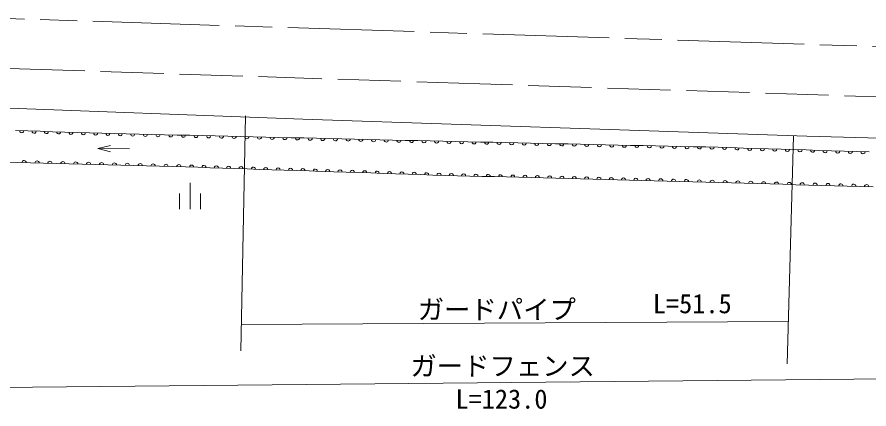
# Model space of a CAD drawing. Units: millimetres, scale not verified. Extents: x 40000 to 680000, y 20000 to 380000.
# Drawn here: x 274788 to 355600, y 246417 to 283595 of the extents above; entities that cross this region are included whole.
import ezdxf
from ezdxf.enums import TextEntityAlignment as Align

# ---------------------------------------------------------------- set-up
doc = ezdxf.new("R2010")
doc.units = ezdxf.units.MM
doc.header["$LTSCALE"] = 1000
doc.linetypes.add('CHAIN', pattern=[18.5, 12, -1.5, 3.5, -1.5])
doc.linetypes.add('DASHED', pattern=[7.5, 6, -1.5])
for name, color, linetype, lineweight in [('M-BGD', 7, 'Continuous', 13), ('M-BGD-EXST', 7, 'Continuous', 13), ('M-BMK', 2, 'CHAIN', 13), ('M-STR-HTXT', 7, 'Continuous', 13)]:
    doc.layers.add(name, color=color, linetype=linetype, lineweight=lineweight)
doc.styles.add('ＭＳ ゴシック', font='')
doc.styles.get('ＭＳ ゴシック').set_extended_font_data('MS Gothic')

msp = doc.modelspace()

# ---------------------------------------------------------------- linework, layer by layer
at = {"layer": 'M-BGD'}
for p, q in [((274655, 272821), (275821, 272787)), ((275821, 272787), (276988, 272753)), ((276988, 272753), (278155, 272719)), ((278155, 272719), (279321, 272685)), ((279321, 272685), (280488, 272651)), ((280488, 272651), (281655, 272617)), ((281655, 272617), (282822, 272583)), ((282822, 272583), (283988, 272549)), ((283988, 272549), (285155, 272515)), ((285155, 272515), (286358, 272487)), ((286358, 272487), (287560, 272458)), ((287560, 272458), (288763, 272430)), ((288763, 272430), (289966, 272402)), ((289966, 272402), (291168, 272374)), ((291168, 272374), (292371, 272346)), ((292371, 272346), (293574, 272318)), ((293574, 272318), (294776, 272290)), ((294776, 272290), (295979, 272262)), ((295979, 272262), (297182, 272233)), ((297182, 272233), (298384, 272205)), ((298384, 272205), (299587, 272177)), ((299587, 272177), (300790, 272149)), ((300790, 272149), (301992, 272121)), ((301992, 272121), (303195, 272093)), ((303195, 272093), (304398, 272065)), ((304398, 272065), (305600, 272036)), ((305600, 272036), (306803, 272008)), ((306803, 272008), (308006, 271980)), ((308006, 271980), (309208, 271952)), ((309208, 271952), (310411, 271924)), ((310411, 271924), (311614, 271896)), ((311614, 271896), (312801, 271869)), ((312801, 271869), (313989, 271843)), ((313989, 271843), (315177, 271817)), ((315177, 271817), (316364, 271791)), ((316364, 271791), (317552, 271765)), ((317552, 271765), (318739, 271738)), ((318739, 271738), (319927, 271712)), ((319927, 271712), (321115, 271686)), ((321115, 271686), (322302, 271660)), ((322302, 271660), (323490, 271634)), ((323490, 271634), (324677, 271607)), ((324677, 271607), (325865, 271581)), ((325865, 271581), (327053, 271555)), ((327053, 271555), (328240, 271529)), ((328240, 271529), (329428, 271503)), ((282463, 271137), (283666, 271423)), ((282463, 271137), (283659, 270823)), ((282463, 271137), (285462, 271103)), ((329428, 271503), (330615, 271476)), ((330615, 271476), (331803, 271450)), ((331803, 271450), (332991, 271424)), ((332991, 271424), (334178, 271398)), ((334178, 271398), (335366, 271372)), ((335366, 271372), (336553, 271345)), ((336553, 271345), (337741, 271319)), ((337741, 271319), (338929, 271293)), ((338929, 271293), (340116, 271267)), ((340116, 271267), (341304, 271241)), ((341304, 271241), (342497, 271204)), ((342497, 271204), (343690, 271167)), ((343690, 271167), (344884, 271130)), ((344884, 271130), (346077, 271093)), ((346077, 271093), (347270, 271057)), ((347270, 271057), (348463, 271020)), ((348463, 271020), (349656, 270983)), ((349656, 270983), (350850, 270946)), ((350850, 270946), (352043, 270909)), ((352043, 270909), (353236, 270872)), ((353236, 270872), (354429, 270836)), ((354429, 270836), (355623, 270799)), ((274847, 269801), (273624, 269834)), ((276071, 269769), (274847, 269801)), ((277295, 269736), (276071, 269769)), ((278518, 269704), (277295, 269736)), ((279742, 269671), (278518, 269704)), ((280965, 269638), (279742, 269671)), ((282189, 269606), (280965, 269638)), ((283413, 269573), (282189, 269606)), ((284636, 269540), (283413, 269573)), ((285860, 269508), (284636, 269540)), ((287083, 269475), (285860, 269508)), ((288307, 269443), (287083, 269475)), ((289531, 269410), (288307, 269443)), ((290754, 269377), (289531, 269410)), ((291928, 269339), (290754, 269377)), ((293101, 269300), (291928, 269339)), ((294275, 269262), (293101, 269300)), ((295448, 269224), (294275, 269262)), ((296622, 269185), (295448, 269224)), ((297795, 269147), (296622, 269185)), ((298969, 269109), (297795, 269147)), ((300143, 269070), (298969, 269109)), ((301316, 269032), (300143, 269070)), ((302490, 268993), (301316, 269032)), ((303663, 268955), (302490, 268993)), ((304837, 268917), (303663, 268955)), ((306010, 268878), (304837, 268917)), ((307184, 268840), (306010, 268878)), ((308357, 268802), (307184, 268840)), ((309531, 268763), (308357, 268802)), ((310704, 268725), (309531, 268763)), ((311878, 268686), (310704, 268725)), ((313051, 268648), (311878, 268686)), ((314225, 268610), (313051, 268648)), ((315398, 268571), (314225, 268610)), ((316565, 268542), (315398, 268571)), ((317732, 268512), (316565, 268542)), ((318899, 268482), (317732, 268512)), ((320065, 268453), (318899, 268482)), ((321232, 268423), (320065, 268453)), ((322399, 268393), (321232, 268423)), ((323566, 268364), (322399, 268393)), ((324732, 268334), (323566, 268364)), ((325899, 268304), (324732, 268334)), ((327066, 268275), (325899, 268304)), ((328233, 268245), (327066, 268275)), ((329399, 268215), (328233, 268245)), ((330566, 268186), (329399, 268215)), ((331733, 268156), (330566, 268186)), ((332900, 268126), (331733, 268156)), ((334066, 268097), (332900, 268126)), ((335233, 268067), (334066, 268097)), ((336454, 268033), (335233, 268067)), ((337674, 267999), (336454, 268033)), ((338895, 267965), (337674, 267999)), ((340116, 267931), (338895, 267965)), ((341336, 267897), (340116, 267931)), ((342557, 267863), (341336, 267897)), ((343778, 267829), (342557, 267863)), ((344998, 267795), (343778, 267829)), ((346219, 267761), (344998, 267795)), ((347440, 267727), (346219, 267761)), ((348660, 267693), (347440, 267727)), ((349881, 267659), (348660, 267693)), ((351101, 267624), (349881, 267659)), ((352322, 267590), (351101, 267624)), ((353543, 267556), (352322, 267590)), ((354763, 267522), (353543, 267556)), ((355984, 267488), (354763, 267522))]:
    msp.add_line(p, q, dxfattribs=at)
at = {"layer": 'M-BGD', "linetype": 'DASHED'}
msp.add_lwpolyline([(430754, 275046), (430235, 278145), (407809, 275667), (385369, 274949), (359268, 275934), (318696, 277255), (276043, 278657), (260509, 279025), (235934, 279832), (211793, 280609), (194379, 281265), (190842, 278294)], dxfattribs=at)
at = {"layer": 'M-BGD'}
msp.add_lwpolyline([(190842, 278294), (215346, 277394), (225544, 276409), (243229, 275867), (271481, 275054), (301885, 273911), (331937, 272893), (349720, 272284), (371669, 271707), (382802, 271532), (394898, 271654), (405642, 272064), (414529, 272918), (422397, 273913), (430754, 275046)], dxfattribs=at)
for centre, radius, start, end in [((275238, 272799), 195, 176.74038, 359.91328), ((276405, 272765), 195, 176.74038, 359.91328), ((277571, 272731), 195, 176.73891, 359.91467), ((278738, 272697), 195, 176.74038, 359.91623), ((279905, 272663), 195, 176.73891, 359.91761), ((281071, 272629), 195, 176.74038, 359.91623), ((282238, 272595), 195, 176.74038, 359.91623), ((283405, 272560), 195, 176.73752, 359.91614), ((284571, 272526), 195, 176.73752, 359.91614), ((285756, 272501), 200, 178.80413, 358.51515), ((286959, 272473), 200, 178.8042, 358.51509), ((288162, 272445), 200, 178.8042, 358.51509), ((289364, 272417), 200, 178.8042, 358.51509), ((290567, 272389), 200, 178.8042, 358.51509), ((291770, 272361), 200, 178.8042, 358.51509), ((292972, 272332), 200, 178.80133, 358.51795), ((294175, 272304), 200, 178.80133, 358.51795), ((295378, 272276), 200, 178.80133, 358.51795), ((296580, 272248), 200, 178.80133, 358.51795), ((297783, 272220), 200, 178.80133, 358.51795), ((298986, 272192), 200, 178.80133, 358.51795), ((300188, 272164), 200, 178.80133, 358.51795), ((301391, 272135), 200, 178.80133, 358.51795), ((302594, 272107), 200, 178.80133, 358.51795), ((303796, 272079), 200, 178.80133, 358.51795), ((304999, 272051), 200, 178.80133, 358.51795), ((306202, 272023), 200, 178.8042, 358.51509), ((307404, 271995), 200, 178.8042, 358.51509), ((308607, 271967), 200, 178.8042, 358.51509), ((309810, 271938), 200, 178.8042, 358.51509), ((311012, 271910), 200, 178.8042, 358.51509), ((312207, 271881), 198, 178.15491, 359.31555), ((313395, 271854), 198, 178.15489, 359.31846), ((314583, 271828), 198, 178.15491, 359.31555), ((315770, 271802), 198, 178.15489, 359.31846), ((316958, 271776), 198, 178.15497, 359.31549), ((318145, 271750), 198, 178.15489, 359.31846), ((319333, 271723), 198, 178.15497, 359.31549), ((320521, 271697), 198, 178.15489, 359.31846), ((321708, 271671), 198, 178.15497, 359.31549), ((322896, 271645), 198, 178.15776, 359.3156), ((324084, 271619), 198, 178.15346, 359.31694), ((325271, 271592), 198, 178.15776, 359.3156), ((326459, 271566), 198, 178.15491, 359.31555), ((327646, 271540), 198, 178.15776, 359.3156), ((328834, 271514), 198, 178.15491, 359.31555), ((330022, 271488), 198, 178.15782, 359.31554), ((331209, 271461), 198, 178.15491, 359.31555), ((332397, 271435), 198, 178.15782, 359.31554), ((333584, 271409), 198, 178.15491, 359.31555), ((334772, 271383), 198, 178.15782, 359.31554), ((335960, 271356), 198, 178.15489, 359.31846), ((337147, 271330), 198, 178.15346, 359.31694), ((338335, 271304), 198, 178.15489, 359.31846), ((339522, 271278), 198, 178.15346, 359.31694), ((340710, 271252), 198, 178.15489, 359.31846), ((341900, 271221), 199, 177.93567, 358.53038), ((343094, 271184), 199, 177.93558, 358.53047), ((344287, 271148), 199, 177.93711, 358.52903), ((345480, 271111), 199, 177.93567, 358.53038), ((346673, 271074), 199, 177.93555, 358.53338), ((347867, 271037), 199, 177.93558, 358.53047), ((349060, 271000), 199, 177.93567, 358.53038), ((350253, 270963), 199, 177.93558, 358.53047), ((351446, 270927), 199, 177.93558, 358.53047), ((352639, 270890), 199, 177.93711, 358.52903), ((353833, 270853), 199, 177.93558, 358.53047), ((355026, 270816), 199, 177.93558, 358.53047), ((275459, 269781), 204, 359.6083, 177.33567), ((276683, 269748), 204, 359.60838, 177.3356), ((277906, 269716), 204, 359.6083, 177.33567), ((279130, 269683), 204, 359.6111, 177.33568), ((280354, 269651), 204, 359.61118, 177.3356), ((281577, 269618), 204, 359.6111, 177.33568), ((282801, 269585), 204, 359.60824, 177.33854), ((284024, 269553), 204, 359.60838, 177.3356), ((285248, 269520), 204, 359.6083, 177.33567), ((286472, 269487), 204, 359.6083, 177.33567), ((287695, 269455), 204, 359.60838, 177.3356), ((288919, 269422), 204, 359.6083, 177.33567), ((290142, 269390), 204, 359.6083, 177.33567), ((291341, 269362), 196, 356.8785, 179.37606), ((292515, 269324), 196, 356.87997, 179.37469), ((293688, 269286), 196, 356.87997, 179.37469), ((294862, 269247), 196, 356.87997, 179.37469), ((296035, 269209), 196, 356.87997, 179.37469), ((297209, 269170), 196, 356.88008, 179.37165), ((298382, 269132), 196, 356.87852, 179.37312), ((299556, 269094), 196, 356.87852, 179.37312), ((300729, 269055), 196, 356.87997, 179.37469), ((301903, 269017), 196, 356.87997, 179.37469), ((303076, 268979), 196, 356.87997, 179.37469), ((304250, 268940), 196, 356.87997, 179.37469), ((305424, 268902), 196, 356.87997, 179.37469), ((306597, 268863), 196, 356.8785, 179.37606), ((307771, 268825), 196, 356.87852, 179.37312), ((308944, 268787), 196, 356.87852, 179.37312), ((310118, 268748), 196, 356.87998, 179.37175), ((311291, 268710), 196, 356.87997, 179.37469), ((312465, 268671), 196, 356.87997, 179.37469), ((313638, 268633), 196, 356.87997, 179.37469), ((314812, 268595), 196, 356.88006, 179.3746), ((315982, 268562), 195, 356.95114, 180.13542), ((317149, 268532), 195, 356.95401, 180.1355), ((318315, 268503), 195, 356.95269, 180.13395), ((319482, 268473), 195, 356.95114, 180.13542), ((320649, 268443), 195, 356.95269, 180.13689), ((321816, 268414), 195, 356.95114, 180.13542), ((322982, 268384), 195, 356.95114, 180.13542), ((324149, 268354), 195, 356.95269, 180.13395), ((325316, 268325), 195, 356.95114, 180.13542), ((326483, 268295), 195, 356.95269, 180.13395), ((327649, 268265), 195, 356.95261, 180.13402), ((328816, 268236), 195, 356.95115, 180.13836), ((329983, 268206), 195, 356.95269, 180.13395), ((331150, 268176), 195, 356.95114, 180.13542), ((332316, 268147), 195, 356.95269, 180.13689), ((333483, 268117), 195, 356.95269, 180.13395), ((334650, 268087), 195, 356.95114, 180.13542), ((335843, 268046), 204, 359.40066, 177.40361), ((337064, 268012), 204, 359.40066, 177.40361), ((338285, 267978), 204, 359.40066, 177.40361), ((339505, 267944), 204, 359.40346, 177.40363), ((340726, 267910), 204, 359.40495, 177.40222), ((341946, 267876), 204, 359.40215, 177.40221), ((343167, 267842), 204, 359.40215, 177.40221), ((344388, 267808), 204, 359.40215, 177.40221), ((345608, 267774), 204, 359.40215, 177.40221), ((346829, 267740), 204, 359.40495, 177.40222), ((348050, 267706), 204, 359.40495, 177.40222), ((349270, 267672), 204, 359.40215, 177.40221), ((350491, 267638), 204, 359.40215, 177.40221), ((351712, 267604), 204, 359.40215, 177.40221), ((352932, 267570), 204, 359.40495, 177.40222), ((354153, 267536), 204, 359.40495, 177.40222), ((355374, 267502), 204, 359.40495, 177.40222)]:
    msp.add_arc(centre, radius, start, end, dxfattribs=at)
at = {"layer": 'M-BGD-EXST'}
for p, q in [((291202, 267861), (291202, 265361)), ((290202, 266861), (290202, 265361)), ((292202, 266861), (292202, 265361))]:
    msp.add_line(p, q, dxfattribs=at)
at = {"layer": 'M-BMK'}
msp.add_line((367938, 280416), (269527, 283595), dxfattribs=at)
at = {"layer": 'M-STR-HTXT'}
for p, q in [((296459, 274234), (296027, 251941)), ((347834, 250686), (348449, 272308)), ((296076, 254444), (347948, 254700)), ((270063, 248409), (392795, 249646))]:
    msp.add_line(p, q, dxfattribs=at)

# ---------------------------------------------------------------- texts
at = {"layer": 'M-STR-HTXT', "style": 'ＭＳ ゴシック'}
for s, p in [('ガードパイプ', (320295, 255853)), ('L=51.5', (338839, 256411)), ('ガードフェンス', (320854, 250491)), ('L=123.0', (320742, 247363))]:
    msp.add_text(s, height=1833, dxfattribs=at).set_placement(p, align=Align.MIDDLE_CENTER)

doc.saveas('drawing.dxf')
